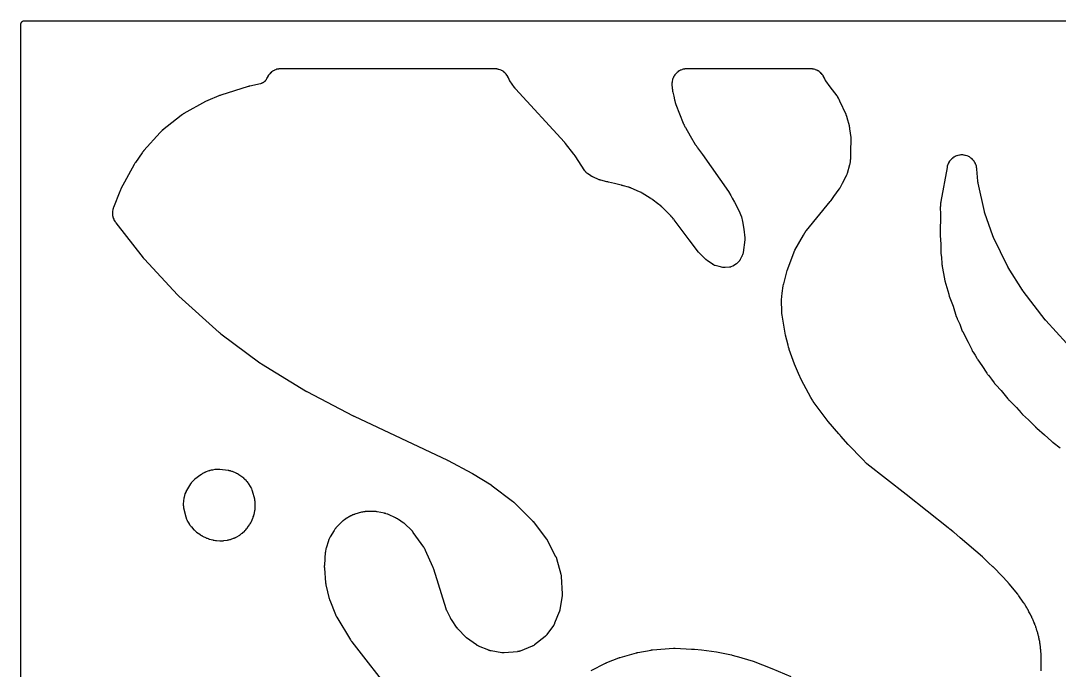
# Model space of a CAD drawing. Header units: millimetres. Extents: x 0 to 300, y 0 to 300.
# Drawn here: x -0.1 to 173.1, y 191.8 to 300.1 of the extents above; entities that cross this region are included whole.
import ezdxf

# ---------------------------------------------------------------- set-up
doc = ezdxf.new("R2010")
doc.units = ezdxf.units.MM
doc.layers.add('CUT', color=7, linetype='CONTINUOUS')

msp = doc.modelspace()

# ---------------------------------------------------------------- linework, layer by layer
at = {"layer": 'CUT'}
for points in [[(-0.0625, 1.4375), (-0.0625, 298.5575), (-0.0625, 299.4428), (-0.0589, 299.5163), (-0.0503, 299.5745), (-0.036, 299.6315), (-0.0162, 299.6869), (0.009, 299.74), (0.0392, 299.7905), (0.0743, 299.8377), (0.1137, 299.8813), (0.1573, 299.9208), (0.2046, 299.9558), (0.255, 299.9861), (0.3082, 300.0112), (0.3635, 300.031), (0.4206, 300.0453), (0.4788, 300.0539), (0.5522, 300.0575), (1.4375, 300.0575), (2.5582, 300.0575), (141.4352, 300.0575), (193.3882, 300.0575)], [(170.0688, 191.7208), (170.085, 191.9007), (170.0868, 191.9284), (170.0892, 191.9826), (170.0896, 191.9965), (170.0915, 192.0868), (170.0916, 192.1007), (170.0857, 194.2598), (170.0855, 194.2752), (170.0826, 194.3754), (170.082, 194.3909), (170.0752, 194.5165), (170.0741, 194.5319), (170.0661, 194.6319), (170.0647, 194.6472), (170.0479, 194.8054), (170.0473, 194.8308), (170.0462, 194.8559), (170.0357, 195.0182), (170.0335, 195.0432), (170.0283, 195.0918), (170.0269, 195.1043), (170.0165, 195.185), (170.0148, 195.1974), (169.9859, 195.3908), (169.9585, 195.6497), (169.9548, 195.7285), (169.9541, 195.741), (169.9508, 195.7899), (169.9486, 195.8148), (169.9484, 195.8166), (169.9475, 195.8263), (169.9324, 195.9618), (169.9308, 195.9768), (169.9307, 195.9778), (169.9297, 195.9862), (169.9265, 196.0107), (169.9192, 196.0585), (169.9172, 196.0708), (169.9087, 196.1196), (169.9053, 196.1512), (169.9032, 196.1688), (169.8877, 196.2825), (169.8851, 196.3), (169.8615, 196.4421), (169.8584, 196.4595), (169.8362, 196.5721), (169.8326, 196.5894), (169.757, 196.9222), (169.7368, 197.0572), (169.7335, 197.0773), (169.7094, 197.2076), (169.7054, 197.2275), (169.6697, 197.3899), (169.665, 197.4097), (169.6322, 197.538), (169.6314, 197.5409), (169.6277, 197.5601), (169.6239, 197.5781), (169.5973, 197.6946), (169.593, 197.7124), (169.5552, 197.8576), (169.5503, 197.8753), (169.5167, 197.99), (169.5113, 198.0076), (169.5111, 198.0082), (169.5087, 198.0155), (169.5064, 198.0254), (169.5021, 198.0433), (169.472, 198.1591), (169.4671, 198.1769), (169.4249, 198.321), (169.4195, 198.3386), (169.3824, 198.4523), (169.3764, 198.4697), (169.2917, 198.7046), (169.2217, 198.9441), (169.2163, 198.9616), (169.1794, 199.0748), (169.1735, 199.0921), (169.1229, 199.2327), (169.1165, 199.2498), (169.0728, 199.3605), (169.0658, 199.3775), (169.0569, 199.3982), (169.0514, 199.414), (169.0064, 199.5376), (168.9991, 199.5565), (168.9374, 199.7095), (168.9295, 199.7282), (168.8922, 199.8126), (168.8774, 199.8535), (168.8703, 199.8721), (168.8225, 199.992), (168.8149, 200.0104), (168.75, 200.1588), (168.7417, 200.1768), (168.6861, 200.2933), (168.6772, 200.3111), (168.5994, 200.4611), (168.4415, 200.828), (168.4346, 200.8436), (168.3879, 200.944), (168.3805, 200.9594), (168.3184, 201.0838), (168.3106, 201.0989), (168.2583, 201.1965), (168.25, 201.2114), (168.0371, 201.5833), (167.9656, 201.731), (167.9566, 201.7488), (167.8963, 201.8635), (167.8868, 201.881), (167.8064, 202.0223), (167.7962, 202.0395), (167.7285, 202.1499), (167.7178, 202.1667), (167.7032, 202.1888), (167.6857, 202.2225), (167.6774, 202.238), (167.6219, 202.3376), (167.6132, 202.3529), (167.5399, 202.4759), (167.5307, 202.4908), (167.4695, 202.5871), (167.4599, 202.6017), (167.4213, 202.6588), (167.408, 202.6819), (167.3979, 202.6989), (167.3304, 202.8082), (167.3198, 202.8248), (167.2307, 202.9591), (167.2195, 202.9754), (167.145, 203.08), (167.1332, 203.0959), (167.06, 203.1919), (166.3788, 204.1971), (166.3714, 204.2078), (166.3226, 204.2765), (166.315, 204.287), (166.2519, 204.372), (166.244, 204.3823), (166.1923, 204.4489), (166.1843, 204.459), (166.1805, 204.4637), (166.1802, 204.4641), (166.171, 204.4756), (164.7705, 206.2002), (164.7635, 206.2086), (164.7144, 206.2669), (164.7067, 206.2758), (164.6441, 206.3471), (164.6365, 206.3557), (164.5859, 206.4112), (164.5775, 206.4202), (162.2967, 208.8218), (162.2873, 208.8314), (162.2256, 208.8935), (162.216, 208.903), (162.2159, 208.9031), (162.2126, 208.9063), (162.1335, 208.9825), (162.1236, 208.9917), (162.0592, 209.051), (162.0492, 209.06), (161.3196, 209.7017), (160.5273, 210.5005), (160.5182, 210.5095), (160.4582, 210.5675), (160.4488, 210.5763), (160.3719, 210.6475), (160.3624, 210.6561), (160.3, 210.7115), (160.2903, 210.7199), (156.5721, 213.8767), (155.5083, 214.8122), (155.5025, 214.8172), (155.4622, 214.8518), (155.456, 214.857), (155.4052, 214.8994), (155.399, 214.9045), (155.3584, 214.9374), (155.3517, 214.9428), (154.8619, 215.3287), (154.6707, 215.491), (154.6666, 215.4945), (154.638, 215.5183), (154.6335, 215.522), (154.5976, 215.5514), (154.5932, 215.5549), (154.5646, 215.5779), (154.5598, 215.5817), (147.5509, 221.0889), (141.0364, 226.2216), (141.0246, 226.231), (140.9972, 226.2533), (140.9892, 226.26), (140.9863, 226.2627), (140.9635, 226.285), (140.9538, 226.2946), (140.33, 226.9209), (137.9108, 229.4208), (136.6916, 230.806), (136.5898, 230.9262), (136.5404, 230.9845), (136.3252, 231.2385), (134.578, 233.3012), (132.0816, 236.6346), (132.0739, 236.6472), (132.0333, 236.7136), (131.9597, 236.8337), (131.6966, 237.2635), (130.1344, 240.1906), (129.6172, 241.3001), (128.9237, 242.8425), (128.0719, 245.2649), (128.0415, 245.3776), (127.9596, 245.6814), (127.876, 245.9918), (127.4229, 247.674), (126.8678, 250.9945), (126.836, 251.2995), (126.8328, 251.3303), (126.8272, 251.3832), (126.8146, 251.5046), (126.8, 253.537), (126.9163, 254.6809), (127.064, 255.86), (127.1271, 256.1288), (127.1385, 256.1773), (127.1532, 256.2401), (127.2584, 256.6884), (127.708, 258.4172), (128.992, 261.8534), (130.435, 264.3103), (130.9168, 265.0852), (130.925, 265.0981), (130.9408, 265.1225), (134.8933, 269.9184), (134.899, 269.9254), (134.9381, 269.9744), (134.9441, 269.982), (134.992, 270.044), (134.9978, 270.0515), (135.0349, 270.1011), (135.0409, 270.1093), (135.5163, 270.7677), (136.3917, 271.9795), (136.4039, 271.997), (136.4811, 272.1124), (136.4927, 272.1304), (136.4944, 272.133), (136.4955, 272.1348), (136.5532, 272.2281), (136.5844, 272.2785), (136.585, 272.2795), (136.5874, 272.2833), (136.5983, 272.3017), (136.6673, 272.4226), (136.6775, 272.4414), (136.9713, 273.0022), (137.5288, 274.0651), (137.5359, 274.079), (137.5804, 274.1695), (137.5871, 274.1835), (137.6124, 274.2385), (137.6246, 274.267), (137.6993, 274.4543), (137.7101, 274.4834), (137.7296, 274.5407), (137.7344, 274.5555), (137.7644, 274.6518), (137.7688, 274.6667), (138.1778, 276.1098), (138.1779, 276.1103), (138.1826, 276.1277), (138.2111, 276.2414), (138.2153, 276.259), (138.2303, 276.3277), (138.237, 276.3631), (138.2616, 276.5192), (138.2653, 276.5372), (138.2716, 276.5733), (138.3056, 276.809), (138.3097, 276.8454), (138.3156, 276.9166), (138.3168, 276.9349), (138.323, 277.0539), (138.3236, 277.0723), (138.3539, 278.5121), (138.4098, 280.0797), (138.4102, 280.0923), (138.4114, 280.1744), (138.4114, 280.187), (138.4111, 280.2364), (138.4104, 280.2617), (138.4024, 280.4256), (138.4007, 280.4508), (138.3962, 280.4999), (138.3949, 280.5125), (138.3858, 280.5941), (138.3842, 280.6066), (138.1879, 282.077), (138.1852, 282.0954), (138.1654, 282.2148), (138.1621, 282.2331), (138.1327, 282.3821), (138.1288, 282.4003), (138.1017, 282.5183), (138.0973, 282.5364), (137.7363, 283.9104), (137.7328, 283.9231), (137.7094, 284.005), (137.7056, 284.0175), (137.6905, 284.0664), (137.6822, 284.0913), (137.6247, 284.2516), (137.6153, 284.276), (137.5959, 284.3234), (137.5909, 284.3355), (137.5569, 284.4136), (137.5516, 284.4256), (136.5251, 286.6542), (136.5227, 286.6594), (136.5162, 286.6735), (136.5133, 286.6798), (136.3882, 286.9512), (136.3813, 286.9657), (136.3351, 287.0594), (136.3278, 287.0738), (136.2985, 287.1292), (136.2827, 287.1573), (136.1756, 287.3365), (136.1584, 287.3636), (136.1233, 287.4157), (136.1142, 287.4289), (136.0536, 287.514), (136.0441, 287.5269), (134.8999, 289.0445), (134.1771, 290.0345), (134.1705, 290.0436), (134.1694, 290.0452), (134.1364, 290.0951), (134.0894, 290.1713), (134.0416, 290.2598), (134.0031, 290.3416), (133.9831, 290.3872), (133.9428, 290.4869), (133.9322, 290.5115), (133.8605, 290.6681), (133.8353, 290.7172), (133.7443, 290.8756), (133.7135, 290.9238), (133.6088, 291.0714), (133.5735, 291.1165), (133.4553, 291.2534), (133.4159, 291.2949), (133.2852, 291.42), (133.242, 291.4575), (133.0999, 291.5696), (133.0534, 291.6028), (132.9013, 291.7008), (132.8517, 291.7295), (132.691, 291.8126), (132.639, 291.8364), (132.4711, 291.9038), (132.417, 291.9225), (132.2435, 291.9736), (132.1879, 291.9871), (132.0102, 292.0214), (131.9536, 292.0296), (131.771, 292.0471), (131.7424, 292.0491), (131.6866, 292.0518), (131.6723, 292.0523), (131.5793, 292.0545), (131.565, 292.0547), (131.5566, 292.0547), (131.5366, 292.0547), (111.1286, 292.0547), (111.1252, 292.0547), (111.0856, 292.0547), (111.075, 292.0547), (111.0606, 292.0545), (110.9666, 292.0522), (110.9522, 292.0517), (110.8958, 292.049), (110.867, 292.0469), (110.6825, 292.0291), (110.6253, 292.0208), (110.4459, 291.9857), (110.3898, 291.9719), (110.2146, 291.9198), (110.1601, 291.9007), (109.9907, 291.832), (109.9382, 291.8077), (109.7763, 291.7229), (109.7264, 291.6937), (109.5734, 291.5938), (109.5265, 291.5599), (109.3838, 291.4457), (109.3405, 291.4075), (109.2094, 291.2801), (109.1699, 291.2379), (109.0517, 291.0985), (109.0165, 291.0526), (108.9122, 290.9025), (108.8816, 290.8535), (108.7923, 290.694), (108.7665, 290.6423), (108.6929, 290.475), (108.6723, 290.421), (108.6152, 290.2474), (108.5998, 290.1916), (108.5596, 290.0133), (108.5497, 289.9564), (108.5269, 289.775), (108.5224, 289.7174), (108.5171, 289.5322), (108.517, 289.5033), (108.5181, 289.4468), (108.5186, 289.4324), (108.5227, 289.3385), (108.5235, 289.3241), (108.5493, 288.9441), (108.551, 288.9236), (108.5647, 288.7902), (108.5672, 288.7697), (108.5901, 288.603), (108.5932, 288.5826), (108.6022, 288.5304), (108.6038, 288.5187), (108.63, 288.3449), (108.6337, 288.3236), (108.6595, 288.1859), (108.6639, 288.1648), (108.8115, 287.5104), (108.9478, 286.856), (108.9504, 286.844), (108.9683, 286.7661), (108.9712, 286.7541), (108.9829, 286.7075), (108.9894, 286.6837), (109.0271, 286.5564), (109.0423, 286.4945), (109.0453, 286.4828), (109.0576, 286.4373), (109.0643, 286.4141), (109.1109, 286.2645), (109.1186, 286.2416), (109.1344, 286.1972), (109.1386, 286.1859), (109.1664, 286.1126), (109.1708, 286.1013), (109.8017, 284.5338), (110.406, 282.9727), (110.4101, 282.9625), (110.4393, 282.891), (110.4438, 282.8804), (110.4638, 282.8339), (110.4739, 282.8117), (110.5398, 282.6745), (110.5503, 282.6536), (110.5694, 282.6176), (110.5746, 282.6079), (110.593, 282.5747), (110.6045, 282.5488), (110.6148, 282.5271), (110.6811, 282.393), (110.6918, 282.3724), (110.7109, 282.3373), (110.7162, 282.3278), (110.7533, 282.2624), (110.7594, 282.2519), (111.5757, 280.8797), (112.4021, 279.4559), (112.4094, 279.4437), (112.4572, 279.3656), (112.4647, 279.3536), (112.5272, 279.2569), (112.5349, 279.2451), (112.5865, 279.1693), (112.5945, 279.1577), (112.6405, 279.0933), (112.6479, 279.0814), (112.6551, 279.0702), (112.7147, 278.9794), (112.7222, 278.9683), (112.7713, 278.8971), (112.7789, 278.8862), (113.6009, 277.748), (117.9658, 271.6336), (118.344, 270.9341), (118.5774, 270.5025), (118.9277, 269.8545), (119.6848, 268.4541), (120.0954, 267.361), (120.305, 266.6325), (120.4979, 265.3308), (120.6834, 263.8704), (120.68, 263.6237), (120.6788, 263.5399), (120.3908, 261.4385), (120.3891, 261.427), (120.3868, 261.4115), (120.3787, 261.3658), (120.3678, 261.3122), (120.3482, 261.2341), (120.3397, 261.2055), (120.2687, 261.0398), (120.1776, 260.8271), (120.1637, 260.7946), (120.1494, 260.7612), (120.1414, 260.7426), (120.1335, 260.7242), (120.1278, 260.7109), (120.0772, 260.6052), (119.8893, 260.2513), (119.8892, 260.2512), (119.8766, 260.2294), (119.875, 260.2266), (119.8662, 260.2115), (119.8272, 260.1441), (119.8253, 260.1411), (119.8251, 260.1406), (119.7988, 260.1045), (119.7667, 260.0638), (119.7392, 260.0307), (119.73, 260.0201), (119.723, 260.0122), (119.4917, 259.7529), (119.3219, 259.5816), (119.3073, 259.5714), (118.8435, 259.2615), (118.807, 259.2383), (118.7391, 259.1975), (118.6629, 259.1566), (118.6265, 259.1393), (118.3163, 259.0341), (118.254, 259.0212), (118.1758, 259.0089), (118.1329, 259.0032), (117.365, 258.9196), (116.9907, 258.9344), (116.3705, 259.0806), (115.7118, 259.2658), (115.6747, 259.2771), (115.6071, 259.2993), (115.5474, 259.3217), (115.5472, 259.3219), (115.4757, 259.3612), (115.4119, 259.4002), (115.3776, 259.4223), (114.4345, 260.0595), (114.1608, 260.2546), (113.2072, 261.2128), (113.2011, 261.2196), (112.95, 261.5082), (111.3832, 263.548), (111.0453, 263.988), (108.9084, 266.8742), (108.8959, 266.8905), (108.8129, 266.9951), (108.7998, 267.0109), (108.6911, 267.1385), (108.6775, 267.1539), (108.5874, 267.2526), (108.5783, 267.2622), (108.5728, 267.2688), (108.4608, 267.3985), (108.4468, 267.4142), (108.3539, 267.5145), (108.3393, 267.5297), (107.0332, 268.844), (107.0203, 268.8566), (106.9354, 268.9371), (106.9221, 268.9493), (106.8125, 269.0471), (106.7989, 269.0589), (106.7092, 269.1341), (106.6953, 269.1455), (106.0834, 269.6287), (105.3743, 270.1892), (105.3641, 270.1971), (105.2972, 270.2476), (105.2868, 270.2553), (105.246, 270.2848), (105.2421, 270.2875), (105.2401, 270.2889), (105.2189, 270.3036), (105.0791, 270.3957), (105.0572, 270.4094), (105.0337, 270.4235), (104.9957, 270.4492), (104.9848, 270.4564), (104.9135, 270.5024), (104.9024, 270.5093), (103.57, 271.3276), (103.5521, 271.3381), (103.4349, 271.4046), (103.4167, 271.4145), (103.2669, 271.4929), (103.2483, 271.5021), (103.1268, 271.5604), (103.1079, 271.569), (101.7397, 272.1677), (101.7358, 272.1694), (101.7246, 272.1742), (101.6517, 272.2043), (101.6404, 272.2089), (101.5962, 272.2261), (101.5735, 272.2345), (101.4244, 272.2858), (101.4012, 272.2932), (101.3558, 272.3068), (101.3441, 272.3102), (101.2681, 272.3313), (101.2564, 272.3344), (100.4516, 272.5405), (100.3781, 272.5651), (100.3658, 272.5691), (100.2856, 272.5941), (100.2733, 272.5978), (100.1719, 272.627), (100.1594, 272.6305), (100.0782, 272.652), (100.0657, 272.6552), (98.92, 272.9326), (97.9509, 273.1807), (97.9368, 273.1841), (97.8449, 273.2053), (97.8307, 273.2084), (97.7752, 273.2198), (97.7467, 273.2249), (97.6522, 273.2396), (96.6683, 273.4778), (96.6589, 273.4801), (96.6443, 273.4838), (96.6204, 273.4902), (96.5884, 273.4993), (96.5601, 273.5078), (96.5375, 273.515), (96.5246, 273.5192), (96.5199, 273.5208), (96.4925, 273.5305), (96.4318, 273.5531), (96.3957, 273.5674), (96.3836, 273.5725), (96.3747, 273.5763), (95.2984, 274.0441), (95.2884, 274.0486), (95.273, 274.0555), (95.2476, 274.0673), (95.2139, 274.0837), (95.1843, 274.0989), (95.161, 274.1113), (95.1477, 274.1185), (95.1428, 274.1212), (95.1145, 274.1376), (95.0523, 274.1752), (95.0155, 274.1987), (95.0033, 274.2069), (94.9943, 274.213), (94.4467, 274.5908), (94.4117, 274.6162), (94.3486, 274.6643), (94.2825, 274.7201), (94.2402, 274.7593), (94.1797, 274.8211), (94.1415, 274.8642), (94.0872, 274.9315), (94.0405, 274.9956), (94.0158, 275.0312), (92.3571, 277.5512), (92.3502, 277.5613), (92.3052, 277.6269), (92.2981, 277.6369), (92.2399, 277.718), (92.2326, 277.7279), (92.1849, 277.7915), (92.1775, 277.8012), (90.7766, 279.5924), (90.7698, 279.601), (90.7219, 279.66), (90.7144, 279.669), (90.6532, 279.7414), (90.6457, 279.7501), (90.5963, 279.8064), (90.5881, 279.8156), (82.4486, 288.7102), (82.4382, 288.7217), (82.4141, 288.7489), (82.404, 288.7606), (82.3917, 288.775), (82.3817, 288.7869), (82.3586, 288.8149), (82.3488, 288.827), (82.3377, 288.841), (82.3281, 288.8532), (82.306, 288.882), (82.2967, 288.8944), (82.2854, 288.9097), (82.2762, 288.9222), (82.2552, 288.9518), (82.2462, 288.9645), (81.4905, 290.0623), (81.4842, 290.0715), (81.4759, 290.084), (81.452, 290.1215), (81.4251, 290.1663), (81.3883, 290.2339), (81.3498, 290.3125), (81.3265, 290.364), (81.3219, 290.3752), (81.3177, 290.3854), (81.317, 290.3872), (81.3113, 290.4009), (81.3076, 290.4096), (81.2992, 290.4298), (81.2827, 290.4711), (81.2768, 290.4851), (81.2534, 290.5395), (81.2407, 290.5671), (81.1548, 290.7417), (81.1253, 290.7948), (81.0236, 290.9576), (80.9888, 291.0074), (80.8712, 291.1591), (80.8316, 291.2051), (80.6993, 291.3441), (80.6552, 291.3859), (80.5095, 291.5108), (80.4615, 291.5479), (80.3039, 291.6575), (80.2523, 291.6896), (80.0845, 291.7827), (80.0299, 291.8094), (79.8535, 291.885), (79.7966, 291.9061), (79.6134, 291.9635), (79.5546, 291.9787), (79.3666, 292.0173), (79.3066, 292.0264), (79.113, 292.0461), (79.0827, 292.0484), (79.0235, 292.0514), (79.0083, 292.052), (78.9097, 292.0545), (78.8945, 292.0547), (43.3567, 292.0547), (43.3417, 292.0545), (43.2445, 292.0521), (43.2296, 292.0515), (43.1712, 292.0486), (43.1414, 292.0464), (42.9506, 292.0273), (42.8914, 292.0183), (42.706, 291.9809), (42.6481, 291.9661), (42.4673, 291.9103), (42.4111, 291.8899), (42.2368, 291.8164), (42.1829, 291.7904), (42.0168, 291.7), (41.9658, 291.6688), (41.8095, 291.5622), (41.7619, 291.5261), (41.617, 291.4045), (41.5731, 291.3638), (41.4411, 291.2283), (41.4015, 291.1835), (41.2836, 291.0356), (41.2487, 290.987), (41.1461, 290.8281), (41.1162, 290.7763), (41.0288, 290.6056), (41.0158, 290.5787), (40.9918, 290.5254), (40.9858, 290.5117), (40.9682, 290.4697), (40.9507, 290.4309), (40.917, 290.3604), (40.8767, 290.2854), (40.8474, 290.2367), (40.8002, 290.1658), (40.7665, 290.1202), (40.7127, 290.0541), (40.6749, 290.0118), (40.6151, 289.9511), (40.5734, 289.9126), (40.5081, 289.8578), (40.463, 289.8234), (40.3929, 289.775), (40.3447, 289.7451), (40.2703, 289.7035), (40.2195, 289.6783), (40.1415, 289.644), (40.0885, 289.6236), (40.0076, 289.5969), (39.9324, 289.5759), (39.8911, 289.5654), (38.1294, 289.1626), (38.1187, 289.16), (38.0439, 289.1415), (38.0324, 289.1385), (37.9397, 289.1135), (37.9285, 289.1104), (37.8556, 289.0892), (37.8437, 289.0856), (33.3054, 287.6659), (33.292, 287.6616), (33.2054, 287.6322), (33.1921, 287.6276), (33.0843, 287.5882), (33.0711, 287.5832), (32.986, 287.5498), (32.973, 287.5446), (31.1175, 286.7666), (31.1024, 286.7601), (31.0053, 286.7162), (30.9905, 286.7092), (30.8701, 286.6508), (30.8554, 286.6435), (30.7609, 286.5944), (30.7464, 286.5866), (27.1253, 284.5785), (27.1147, 284.5724), (27.0457, 284.5323), (27.0352, 284.5261), (26.9943, 284.5011), (26.9736, 284.4879), (26.841, 284.3995), (26.8209, 284.3855), (26.7821, 284.3573), (26.7723, 284.35), (26.7088, 284.3018), (26.6991, 284.2943), (23.5573, 281.8058), (23.5473, 281.7977), (23.4834, 281.7448), (23.4737, 281.7366), (23.4359, 281.704), (23.4169, 281.6869), (23.2961, 281.5732), (23.2779, 281.5553), (23.2431, 281.5196), (23.2342, 281.5104), (23.1776, 281.4498), (23.1689, 281.4403), (20.4618, 278.4195), (20.4498, 278.4056), (20.3729, 278.3144), (20.3613, 278.3002), (20.2684, 278.1828), (20.2573, 278.1683), (20.1861, 278.0725), (20.1754, 278.0576), (19.0497, 276.4411), (19.0403, 276.4272), (18.9805, 276.3361), (18.9715, 276.3219), (18.8997, 276.2054), (18.8911, 276.191), (18.8365, 276.0966), (18.8283, 276.082), (16.6312, 272.0263), (16.6224, 272.0095), (16.5672, 271.8994), (16.559, 271.8823), (16.4941, 271.7421), (16.4864, 271.7248), (16.4383, 271.6115), (16.4312, 271.5939), (15.4039, 268.9466), (15.399, 268.9334), (15.3678, 268.8472), (15.3632, 268.8339), (15.3457, 268.7817), (15.3374, 268.7547), (15.2881, 268.5808), (15.2753, 268.5259), (15.243, 268.3506), (15.2354, 268.2947), (15.2197, 268.1171), (15.2174, 268.0608), (15.2185, 267.8825), (15.2215, 267.8262), (15.2392, 267.6488), (15.2475, 267.593), (15.2819, 267.418), (15.2953, 267.3633), (15.346, 267.1923), (15.3645, 267.1391), (15.4309, 266.9736), (15.4544, 266.9224), (15.5361, 266.7639), (15.5643, 266.715), (15.6618, 266.5629), (15.6776, 266.5395), (15.7094, 266.4946), (15.7177, 266.4832), (15.7725, 266.4097), (15.781, 266.3985), (20.3581, 260.5494), (20.3661, 260.5394), (20.4189, 260.4749), (20.4271, 260.4651), (20.495, 260.3856), (20.5034, 260.3759), (20.5588, 260.3138), (20.5674, 260.3043), (26.0526, 254.4096), (26.0619, 254.3999), (26.1226, 254.3375), (26.132, 254.328), (26.2099, 254.2514), (26.2196, 254.2421), (26.283, 254.1825), (26.2929, 254.1735), (33.0402, 248.1097), (33.0507, 248.1004), (33.1199, 248.0411), (33.1306, 248.0321), (33.2192, 247.9597), (33.2301, 247.951), (33.302, 247.895), (33.3131, 247.8865), (39.7968, 243.0728), (39.8076, 243.065), (39.8785, 243.0148), (39.8894, 243.0072), (39.9797, 242.9462), (39.9909, 242.9389), (40.0638, 242.8919), (40.0751, 242.8848), (47.4043, 238.395), (47.4128, 238.3899), (47.472, 238.3549), (47.4812, 238.3496), (47.5557, 238.3074), (47.5648, 238.3023), (47.6243, 238.27), (47.6342, 238.2647), (55.3824, 234.2346), (55.3872, 234.2321), (55.4214, 234.2147), (55.4266, 234.2121), (55.4694, 234.1909), (55.4746, 234.1883), (55.5085, 234.1719), (55.5141, 234.1692), (71.0821, 226.8278), (71.0862, 226.8258), (71.0958, 226.8213), (71.0999, 226.8193), (71.1097, 226.8145), (71.1148, 226.8121), (71.1265, 226.8063), (71.1315, 226.8038), (71.1373, 226.8009), (71.1423, 226.7984), (71.154, 226.7925), (71.1584, 226.7903), (71.1678, 226.7854), (71.1812, 226.7784), (71.187, 226.7753), (75.1243, 224.6729), (75.1291, 224.6703), (75.1404, 224.6642), (75.1453, 224.6615), (75.1568, 224.6552), (75.1627, 224.6519), (75.1764, 224.6442), (75.1823, 224.6409), (75.189, 224.6371), (75.1949, 224.6337), (75.2086, 224.6258), (75.2137, 224.6228), (75.2247, 224.6163), (75.2403, 224.6069), (75.2471, 224.6027), (78.3471, 222.7), (78.3566, 222.6941), (78.3786, 222.6802), (78.388, 222.6742), (78.3993, 222.6668), (78.4085, 222.6607), (78.4301, 222.6464), (78.4393, 222.6402), (78.4498, 222.633), (78.459, 222.6266), (78.4802, 222.6117), (78.4893, 222.6053), (78.5003, 222.5974), (78.5092, 222.5908), (78.5301, 222.5754), (78.539, 222.5687), (81.909, 220.0104), (81.9205, 220.0015), (81.9472, 219.9806), (81.9585, 219.9715), (81.9723, 219.9603), (81.9835, 219.9511), (82.0094, 219.9293), (82.0205, 219.9199), (82.0331, 219.909), (82.044, 219.8994), (82.0692, 219.8768), (82.08, 219.867), (82.093, 219.855), (82.1036, 219.845), (82.1281, 219.8216), (82.1385, 219.8115), (85.1626, 216.8293), (85.1735, 216.8183), (85.1988, 216.7925), (85.2096, 216.7813), (85.2226, 216.7676), (85.2331, 216.7563), (85.2575, 216.7296), (85.2679, 216.7181), (85.2796, 216.7047), (85.2898, 216.6931), (85.3132, 216.6656), (85.3232, 216.6537), (85.3352, 216.6391), (85.3449, 216.6271), (85.3674, 216.5988), (85.377, 216.5866), (87.6167, 213.6686), (87.6228, 213.6605), (87.6322, 213.6481), (87.6473, 213.6272), (87.6673, 213.599), (87.6846, 213.5736), (87.6979, 213.5532), (87.7055, 213.5415), (87.7082, 213.5371), (87.724, 213.5114), (87.758, 213.4536), (87.7776, 213.4184), (87.784, 213.4064), (87.7886, 213.3975), (89.1259, 210.8024), (89.1311, 210.7921), (89.1381, 210.7781), (89.1577, 210.7361), (89.1886, 210.6653), (89.2017, 210.6338), (89.2135, 210.6017), (89.2389, 210.5287), (89.2529, 210.4846), (89.2573, 210.4695), (89.2605, 210.4584), (89.9859, 207.8359), (89.989, 207.8242), (89.9931, 207.8085), (90.0041, 207.7616), (90.0203, 207.6829), (90.0267, 207.6479), (90.0318, 207.6128), (90.0416, 207.533), (90.0462, 207.485), (90.0473, 207.4688), (90.0481, 207.4568), (90.2083, 204.5804), (90.2089, 204.5685), (90.2096, 204.5524), (90.2103, 204.5048), (90.2095, 204.4253), (90.2084, 204.3902), (90.206, 204.3552), (90.1988, 204.2761), (90.1933, 204.2288), (90.191, 204.2128), (90.1892, 204.2011), (89.8318, 201.9305), (89.8298, 201.9179), (89.8268, 201.9009), (89.8167, 201.8508), (89.7975, 201.7677), (89.7883, 201.7312), (89.7775, 201.6951), (89.7513, 201.6139), (89.7342, 201.5658), (89.7279, 201.5497), (89.7232, 201.5378), (88.9594, 199.6443), (88.9542, 199.6317), (88.9472, 199.6149), (88.9247, 199.5657), (88.8848, 199.4849), (88.8663, 199.4496), (88.8463, 199.4151), (88.7993, 199.3382), (88.7697, 199.2929), (88.7593, 199.278), (88.7515, 199.2669), (87.6787, 197.7765), (87.6727, 197.7683), (87.6633, 197.7555), (87.6474, 197.7346), (87.6258, 197.707), (87.6061, 197.6827), (87.6033, 197.6794), (87.5667, 197.6385), (87.5152, 197.5843), (87.4643, 197.5348), (87.427, 197.5013), (87.3954, 197.4742), (87.3849, 197.4656), (87.377, 197.4592), (85.6247, 196.0588), (85.616, 196.0519), (85.6041, 196.0426), (85.5684, 196.0162), (85.5255, 195.9861), (85.4607, 195.9445), (85.3962, 195.9071), (85.3273, 195.8708), (85.2783, 195.8478), (85.2369, 195.8296), (85.2233, 195.824), (85.213, 195.8198), (83.2099, 195.0252), (83.1999, 195.0213), (83.1842, 195.0153), (83.1582, 195.0058), (83.1231, 194.9936), (83.0918, 194.9834), (83.0873, 194.982), (83.0314, 194.9668), (82.9545, 194.9484), (82.8808, 194.9341), (82.8285, 194.9262), (82.7849, 194.9207), (82.7707, 194.9192), (82.76, 194.9182), (80.5451, 194.7194), (80.5355, 194.7186), (80.5206, 194.7174), (80.496, 194.7158), (80.4629, 194.7141), (80.4335, 194.7131), (80.4293, 194.713), (80.3776, 194.7135), (80.3071, 194.7163), (80.2404, 194.7214), (80.1934, 194.7267), (80.1545, 194.732), (80.1419, 194.734), (80.1324, 194.7355), (78.3624, 195.0349), (78.3499, 195.0371), (78.333, 195.0402), (78.2831, 195.0508), (78.2005, 195.0709), (78.1642, 195.0805), (78.1284, 195.0917), (78.0478, 195.1187), (77.9999, 195.1363), (77.984, 195.1426), (77.9722, 195.1475), (76.2752, 195.8532), (76.2636, 195.8581), (76.248, 195.8649), (76.2023, 195.8862), (76.1271, 195.9238), (76.0942, 195.9412), (76.0621, 195.9599), (75.9903, 196.0037), (75.948, 196.0312), (75.934, 196.0408), (75.9237, 196.0481), (74.2826, 197.2156), (74.2738, 197.2219), (74.2601, 197.2319), (74.2378, 197.2487), (74.2083, 197.2717), (74.1824, 197.2926), (74.1622, 197.3096), (74.1507, 197.3194), (74.1465, 197.323), (74.1222, 197.3449), (74.0691, 197.3945), (74.038, 197.425), (74.0278, 197.4356), (74.0202, 197.4434), (72.9147, 198.6095), (72.9097, 198.6148), (72.898, 198.6273), (72.8959, 198.6296), (72.8739, 198.6542), (72.8307, 198.7044), (72.8162, 198.7219), (72.7968, 198.7468), (72.747, 198.8139), (72.7262, 198.8431), (71.7584, 200.2602), (71.7498, 200.273), (71.73, 200.3032), (71.7216, 200.3162), (71.7117, 200.3318), (71.7036, 200.3447), (71.685, 200.3752), (71.6772, 200.3883), (71.6683, 200.4035), (71.6606, 200.4168), (71.643, 200.448), (71.6356, 200.4614), (71.6267, 200.4779), (71.6195, 200.4914), (71.603, 200.5232), (71.596, 200.5369), (70.9635, 201.8053), (70.9595, 201.8134), (70.9533, 201.826), (70.9435, 201.847), (70.9306, 201.8753), (70.9195, 201.9006), (70.9111, 201.9208), (70.9063, 201.9324), (70.9046, 201.9368), (70.8948, 201.9621), (70.874, 202.0188), (70.8622, 202.053), (70.8585, 202.0646), (70.8558, 202.0732), (68.8054, 208.6602), (68.8, 208.677), (68.7628, 208.7851), (68.7568, 208.8016), (68.7063, 208.9359), (68.6998, 208.9522), (68.6564, 209.058), (68.6495, 209.0741), (67.4329, 211.8054), (67.4267, 211.8188), (67.3856, 211.9055), (67.3791, 211.9187), (67.3531, 211.9701), (67.3391, 211.9962), (67.2443, 212.1628), (67.229, 212.1881), (67.1981, 212.2367), (67.19, 212.249), (67.1366, 212.3287), (67.1282, 212.3408), (65.389, 214.7987), (65.38, 214.811), (65.3207, 214.8904), (65.3114, 214.9025), (65.2746, 214.9494), (65.2551, 214.9728), (65.1248, 215.1221), (65.1042, 215.1446), (65.0628, 215.1874), (65.052, 215.1983), (64.9813, 215.2678), (64.9703, 215.2783), (64.0852, 216.1055), (64.0774, 216.1127), (64.0223, 216.1624), (64.014, 216.1697), (63.9772, 216.2017), (63.9592, 216.2167), (63.8452, 216.3082), (63.8273, 216.322), (63.7959, 216.3454), (63.7873, 216.3516), (63.7276, 216.3944), (63.7178, 216.4012), (62.9195, 216.9487), (62.9085, 216.956), (62.8372, 217.0027), (62.8261, 217.0097), (62.7826, 217.0369), (62.7601, 217.0503), (62.6116, 217.134), (62.5884, 217.1464), (62.5427, 217.1696), (62.5309, 217.1754), (62.4541, 217.2124), (62.4422, 217.2179), (61.2467, 217.7605), (61.2316, 217.7671), (61.1326, 217.8088), (61.1173, 217.815), (61.0572, 217.8384), (61.0261, 217.8495), (60.822, 217.9162), (60.7904, 217.9256), (60.7281, 217.9422), (60.712, 217.9463), (60.6076, 217.9711), (60.5914, 217.9747), (59.3461, 218.2346), (59.3284, 218.238), (59.2129, 218.2585), (59.1951, 218.2614), (59.1255, 218.2716), (59.0897, 218.2757), (58.8563, 218.2957), (58.8203, 218.2977), (58.7499, 218.2995), (58.7319, 218.2997), (58.6147, 218.2991), (58.5966, 218.2988), (57.4587, 218.2591), (57.4463, 218.2586), (57.3661, 218.2541), (57.3537, 218.2533), (57.3055, 218.2496), (57.2809, 218.2472), (57.1234, 218.2287), (57.0746, 218.2209), (56.9192, 218.1894), (56.895, 218.184), (56.8481, 218.1725), (56.8361, 218.1694), (56.7585, 218.1486), (56.7466, 218.1453), (55.6646, 217.8316), (55.6525, 217.828), (55.5746, 217.8036), (55.5626, 217.7998), (55.5161, 217.7841), (55.4924, 217.7756), (55.342, 217.718), (55.2959, 217.698), (55.1508, 217.628), (55.1284, 217.6166), (55.0851, 217.5934), (55.0741, 217.5874), (55.0029, 217.5473), (54.992, 217.541), (54.0356, 216.9761), (54.0249, 216.9697), (53.9559, 216.927), (53.9454, 216.9203), (53.9045, 216.8938), (53.8838, 216.8798), (53.7533, 216.7872), (53.7138, 216.7567), (53.5914, 216.6536), (53.5726, 216.6371), (53.5366, 216.6042), (53.5275, 216.5956), (53.4689, 216.5396), (53.4599, 216.5309), (52.6456, 215.7203), (52.6328, 215.7072), (52.551, 215.6206), (52.5386, 215.607), (52.4911, 215.5536), (52.4676, 215.5255), (52.3206, 215.3382), (52.2989, 215.3087), (52.2583, 215.2499), (52.2481, 215.2346), (52.1834, 215.1345), (52.1737, 215.119), (51.5332, 214.0582), (51.524, 214.0424), (51.4659, 213.9391), (51.4572, 213.9231), (51.4242, 213.86), (51.4082, 213.8272), (51.3113, 213.611), (51.2974, 213.5773), (51.2723, 213.5107), (51.2661, 213.4935), (51.2276, 213.3814), (51.222, 213.364), (50.852, 212.1677), (50.8473, 212.1515), (50.818, 212.0463), (50.8137, 212.03), (50.7978, 211.9664), (50.7906, 211.9336), (50.7499, 211.7191), (50.7445, 211.6859), (50.7359, 211.6209), (50.7339, 211.6042), (50.7226, 211.4955), (50.7211, 211.4788), (50.56, 209.3554), (50.5592, 209.3434), (50.5549, 209.2652), (50.5543, 209.2532), (50.5526, 209.2061), (50.5523, 209.182), (50.553, 209.0255), (50.5536, 209.0014), (50.5557, 208.9543), (50.5563, 208.9423), (50.5614, 208.8642), (50.5623, 208.8521), (50.7723, 206.3854), (50.7745, 206.3638), (50.7916, 206.2232), (50.7947, 206.2017), (50.8225, 206.0263), (50.8263, 206.0049), (50.8536, 205.866), (50.8582, 205.8447), (51.3016, 203.9521), (51.3042, 203.9415), (51.3228, 203.8682), (51.3257, 203.8573), (51.3388, 203.8094), (51.3455, 203.7865), (51.3905, 203.6444), (51.3979, 203.6226), (51.4114, 203.5851), (51.4152, 203.5749), (51.4417, 203.505), (51.4462, 203.4937), (52.4031, 201.1221), (52.4077, 201.1109), (52.4384, 201.039), (52.4433, 201.028), (52.4626, 200.9851), (52.4729, 200.9634), (52.5429, 200.8235), (52.5541, 200.8022), (52.5768, 200.761), (52.5827, 200.7505), (52.6219, 200.6828), (52.628, 200.6725), (54.9101, 196.8998), (54.9196, 196.8847), (54.9824, 196.7874), (54.9923, 196.7726), (55.0748, 196.6529), (55.0851, 196.6384), (55.1536, 196.5451), (55.1644, 196.5309), (61.9953, 187.7805)], [(174.2973, 246.3217), (170.8706, 250.0893), (170.8643, 250.0964), (170.8496, 250.1129), (170.8433, 250.12), (170.8358, 250.1287), (170.8296, 250.1358), (170.8153, 250.1526), (170.8092, 250.1598), (170.8022, 250.1681), (170.7962, 250.1754), (170.7823, 250.1925), (170.7763, 250.1998), (170.7691, 250.2088), (170.7632, 250.2163), (170.7496, 250.2336), (170.7439, 250.2411), (167.1015, 254.9928), (167.0951, 255.0013), (167.0803, 255.021), (167.0741, 255.0295), (167.0664, 255.04), (167.0603, 255.0485), (167.0459, 255.0686), (167.0399, 255.0773), (167.0329, 255.0873), (167.0269, 255.096), (167.0131, 255.1164), (167.0072, 255.1252), (167.0001, 255.136), (166.9943, 255.1449), (166.981, 255.1656), (166.9753, 255.1746), (164.6007, 258.9623), (164.5945, 258.9723), (164.5803, 258.9957), (164.5742, 259.0058), (164.5669, 259.0181), (164.561, 259.0282), (164.5474, 259.052), (164.5416, 259.0623), (164.535, 259.0741), (164.5294, 259.0844), (164.5164, 259.1085), (164.5109, 259.1189), (164.5042, 259.1316), (164.4988, 259.142), (164.4865, 259.1665), (164.4812, 259.177), (162.1438, 263.9482), (162.1382, 263.9598), (162.1254, 263.9871), (162.1199, 263.9988), (162.1134, 264.0131), (162.1082, 264.0249), (162.0961, 264.0525), (162.091, 264.0644), (162.0852, 264.078), (162.0803, 264.09), (162.069, 264.1179), (162.0643, 264.1299), (162.0586, 264.1446), (162.054, 264.1567), (162.0435, 264.1849), (162.0391, 264.1971), (160.6993, 267.9755), (160.6948, 267.9887), (160.6844, 268.0195), (160.68, 268.0328), (160.6749, 268.0489), (160.6707, 268.0623), (160.6613, 268.0934), (160.6573, 268.1068), (160.6529, 268.1222), (160.6492, 268.1356), (160.6407, 268.167), (160.6372, 268.1805), (160.633, 268.197), (160.6297, 268.2105), (160.6222, 268.2422), (160.6191, 268.2558), (159.5708, 273.0146), (159.5678, 273.029), (159.5609, 273.0627), (159.5581, 273.0771), (159.5548, 273.0947), (159.5523, 273.1092), (159.5465, 273.1431), (159.5442, 273.1576), (159.5416, 273.1743), (159.5395, 273.1889), (159.5349, 273.2229), (159.5331, 273.2375), (159.5309, 273.2553), (159.5293, 273.2699), (159.5258, 273.3041), (159.5244, 273.3187), (159.3496, 275.3466), (159.3487, 275.3569), (159.3472, 275.3717), (159.3365, 275.4677), (159.3347, 275.4825), (159.3269, 275.54), (159.3221, 275.5694), (159.287, 275.7567), (159.2732, 275.8145), (159.2205, 275.9949), (159.201, 276.051), (159.1307, 276.2253), (159.1058, 276.2793), (159.0186, 276.4458), (158.9884, 276.497), (158.8851, 276.6541), (158.8501, 276.7021), (158.7318, 276.8481), (158.6921, 276.8924), (158.56, 277.026), (158.5161, 277.0662), (158.3714, 277.1861), (158.3238, 277.2217), (158.1679, 277.3267), (158.117, 277.3574), (157.9515, 277.4464), (157.8978, 277.4719), (157.7243, 277.5442), (157.6683, 277.5643), (157.4885, 277.619), (157.4308, 277.6334), (157.2465, 277.6701), (157.1877, 277.6787), (157.0006, 277.6969), (156.9412, 277.6998), (156.7533, 277.6994), (156.6939, 277.6963), (156.507, 277.6773), (156.4482, 277.6684), (156.264, 277.631), (156.2064, 277.6163), (156.0268, 277.5608), (155.9709, 277.5405), (155.7977, 277.4676), (155.7442, 277.4418), (155.579, 277.3521), (155.5282, 277.3211), (155.3728, 277.2155), (155.3253, 277.1797), (155.1811, 277.0592), (155.1374, 277.0189), (155.0058, 276.8847), (154.9663, 276.8402), (154.8487, 276.6937), (154.8138, 276.6456), (154.7112, 276.4881), (154.6812, 276.4367), (154.5947, 276.2699), (154.57, 276.2158), (154.5004, 276.0412), (154.4812, 275.985), (154.4285, 275.8019), (154.421, 275.7731), (154.4077, 275.7166), (154.4045, 275.7021), (154.3848, 275.6075), (154.3819, 275.5929), (153.3495, 269.9501), (153.3474, 269.9378), (153.3344, 269.8574), (153.3326, 269.845), (153.3258, 269.7966), (153.3228, 269.7717), (153.307, 269.6098), (153.3051, 269.5848), (153.3023, 269.536), (153.3018, 269.5235), (153.2989, 269.4421), (153.2986, 269.4296), (153.2983, 269.4074), (153.297, 269.3991), (153.2951, 269.3854), (153.2882, 269.332), (153.2853, 269.3045), (153.2706, 269.1258), (153.269, 269.0983), (153.267, 269.0444), (153.2667, 269.0306), (153.2655, 268.9409), (153.2655, 268.9271), (153.2762, 267.8306), (153.2306, 264.5744), (153.2306, 264.564), (153.2308, 264.4912), (153.231, 264.48), (153.233, 264.3893), (153.2333, 264.3783), (153.2362, 264.3067), (153.2368, 264.2949), (153.3254, 262.822), (153.3358, 261.7587), (153.3363, 261.7396), (153.3414, 261.6157), (153.3425, 261.5966), (153.3539, 261.4414), (153.3556, 261.4224), (153.3687, 261.299), (153.371, 261.2801), (153.4544, 260.6752), (153.5203, 259.5794), (153.5217, 259.5606), (153.5329, 259.4391), (153.5349, 259.4204), (153.5536, 259.2684), (153.5562, 259.2498), (153.5749, 259.1292), (153.5781, 259.1106), (153.9663, 257.0395), (153.9689, 257.0264), (153.9868, 256.9418), (153.9896, 256.9288), (154.0144, 256.8231), (154.0175, 256.8102), (154.0391, 256.7264), (154.0425, 256.7136), (154.6728, 254.4712), (154.6759, 254.4605), (154.6982, 254.3865), (154.7018, 254.3751), (154.7314, 254.2834), (154.7351, 254.2723), (154.7599, 254.2002), (154.7641, 254.1885), (155.3963, 252.4711), (155.9339, 250.756), (155.9405, 250.7362), (155.9856, 250.6081), (155.9929, 250.5885), (156.055, 250.43), (156.063, 250.4107), (156.1169, 250.2861), (156.1255, 250.267), (156.492, 249.4947), (156.7971, 248.666), (156.8045, 248.6469), (156.8548, 248.5233), (156.8629, 248.5044), (156.9313, 248.3517), (156.9401, 248.3331), (156.9987, 248.2133), (157.0081, 248.195), (157.9267, 246.4713), (158.4996, 245.264), (158.5085, 245.2459), (158.5687, 245.1294), (158.5783, 245.1116), (158.6587, 244.968), (158.6688, 244.9505), (158.7367, 244.8383), (158.7475, 244.8212), (159.0687, 244.3283), (159.272, 243.947), (159.2815, 243.9298), (159.345, 243.8194), (159.3551, 243.8026), (159.4393, 243.6667), (159.4499, 243.6502), (159.5205, 243.5442), (159.5317, 243.528), (160.2008, 242.5914), (161.0211, 241.333), (161.0305, 241.319), (161.0929, 241.2289), (161.1027, 241.2152), (161.1841, 241.1045), (161.1942, 241.091), (161.2616, 241.0046), (161.2721, 240.9915), (161.8064, 240.3441), (162.2468, 239.7276), (162.257, 239.7138), (162.3245, 239.6249), (162.3351, 239.6113), (162.4229, 239.5021), (162.4339, 239.4889), (162.5064, 239.404), (162.5177, 239.3911), (163.3854, 238.4309), (164.5037, 237.076), (164.5125, 237.0656), (164.5702, 236.9988), (164.5792, 236.9886), (164.6535, 236.9064), (164.6628, 236.8965), (164.7234, 236.8323), (164.7329, 236.8226), (165.9464, 235.5973), (166.7531, 234.7047), (166.762, 234.695), (166.8205, 234.6331), (166.8296, 234.6236), (166.9048, 234.5475), (166.9141, 234.5382), (166.9752, 234.4789), (166.9848, 234.4699), (167.9599, 233.5642), (169.1448, 232.3677), (169.1537, 232.3589), (169.2122, 232.3022), (169.2213, 232.2936), (169.2963, 232.224), (169.3056, 232.2156), (169.3664, 232.1614), (169.3758, 232.1531), (170.6551, 231.0609), (171.8275, 229.972), (171.8372, 229.9632), (171.9008, 229.9067), (171.9106, 229.8981), (171.992, 229.8289), (172.0021, 229.8205), (172.068, 229.7669), (172.0783, 229.7587), (173.2289, 228.8634)], [(95.0726, 191.7807), (97.4242, 192.9982), (97.4344, 193.0034), (97.4584, 193.0154), (97.4687, 193.0205), (97.4813, 193.0267), (97.4917, 193.0316), (97.516, 193.043), (97.5264, 193.0478), (97.5384, 193.0533), (97.5489, 193.058), (97.5735, 193.0688), (97.584, 193.0733), (97.5969, 193.0788), (97.6075, 193.0832), (97.6323, 193.0934), (97.643, 193.0977), (99.6562, 193.8915), (99.6665, 193.8955), (99.6907, 193.9047), (99.7011, 193.9086), (99.7138, 193.9132), (99.7242, 193.917), (99.7485, 193.9256), (99.759, 193.9292), (99.7711, 193.9333), (99.7816, 193.9367), (99.8061, 193.9447), (99.8167, 193.9481), (99.8296, 193.9521), (99.8402, 193.9553), (99.865, 193.9627), (99.8756, 193.9658), (102.582, 194.7358), (102.5924, 194.7387), (102.6168, 194.7453), (102.6273, 194.7481), (102.6401, 194.7514), (102.6506, 194.7541), (102.6752, 194.7601), (102.6857, 194.7626), (102.6979, 194.7655), (102.7084, 194.7679), (102.7331, 194.7733), (102.7437, 194.7756), (102.7567, 194.7783), (102.7673, 194.7804), (102.7921, 194.7853), (102.8028, 194.7873), (105.0242, 195.1935), (105.0361, 195.1956), (105.0637, 195.2003), (105.0756, 195.2022), (105.09, 195.2044), (105.1019, 195.2062), (105.1297, 195.2101), (105.1416, 195.2117), (105.1553, 195.2135), (105.1672, 195.2149), (105.1951, 195.2181), (105.207, 195.2194), (105.2216, 195.2209), (105.2336, 195.222), (105.2615, 195.2245), (105.2734, 195.2254), (108.7865, 195.4862), (108.8001, 195.4871), (108.8319, 195.4889), (108.8455, 195.4896), (108.8621, 195.4904), (108.8757, 195.4909), (108.9075, 195.4918), (108.9211, 195.4921), (108.9368, 195.4923), (108.9504, 195.4924), (108.9822, 195.4923), (108.9958, 195.4922), (109.0125, 195.4919), (109.0261, 195.4916), (109.0579, 195.4906), (109.0715, 195.49), (111.7922, 195.3619), (111.919, 195.3496), (112.2522, 195.3175), (112.2982, 195.313), (113.425, 195.2042), (115.9539, 194.8729), (118.4496, 194.3648), (118.5659, 194.3365), (120.0023, 193.9247), (120.1617, 193.879), (121.1041, 193.6089), (122.0357, 193.3418), (125.1909, 192.128), (128.3622, 190.7965)]]:
    msp.add_lwpolyline(points, dxfattribs=at)
msp.add_lwpolyline([(27.1218, 218.6944), (27.1253, 218.6798), (27.4544, 217.3836), (27.4583, 217.3691), (27.4845, 217.2756), (27.4887, 217.2612), (27.5059, 217.2054), (27.5154, 217.1771), (27.5808, 216.997), (27.604, 216.9419), (27.687, 216.7692), (27.7006, 216.7425), (27.7285, 216.6912), (27.7358, 216.6782), (27.7843, 216.594), (27.7919, 216.5811), (28.0252, 216.1987), (28.033, 216.1862), (28.0849, 216.1056), (28.0931, 216.0933), (28.1255, 216.0456), (28.1427, 216.0216), (28.2581, 215.8685), (28.2764, 215.8454), (28.3133, 215.8012), (28.3229, 215.79), (28.3862, 215.7178), (28.396, 215.7069), (28.8196, 215.2471), (28.8293, 215.2368), (28.8933, 215.1706), (28.9032, 215.1605), (28.9426, 215.1216), (28.9632, 215.1022), (29.1001, 214.9792), (29.1216, 214.9608), (29.1645, 214.9258), (29.1756, 214.917), (29.2483, 214.8604), (29.2595, 214.8519), (29.7682, 214.4752), (29.7794, 214.4671), (29.8532, 214.415), (29.8647, 214.4071), (29.9098, 214.3769), (29.9332, 214.3619), (30.0876, 214.2684), (30.1117, 214.2545), (30.1594, 214.2286), (30.1716, 214.2221), (30.2519, 214.1807), (30.2644, 214.1745), (30.8336, 213.898), (30.8465, 213.8919), (30.9306, 213.8535), (30.9436, 213.8478), (30.9947, 213.8259), (31.0211, 213.8153), (31.1943, 213.7506), (31.2212, 213.7413), (31.2741, 213.7244), (31.2877, 213.7202), (31.3765, 213.6941), (31.3902, 213.6902), (31.9801, 213.5318), (31.9945, 213.5281), (32.0887, 213.5053), (32.1032, 213.502), (32.1601, 213.4897), (32.1894, 213.4841), (32.3804, 213.4527), (32.4099, 213.4486), (32.4678, 213.442), (32.4826, 213.4405), (32.5791, 213.4319), (32.5939, 213.4308), (33.1562, 213.3949), (33.172, 213.3941), (33.2752, 213.3903), (33.2911, 213.3899), (33.3531, 213.3892), (33.3849, 213.3897), (33.5911, 213.3985), (33.6228, 213.4006), (33.6846, 213.4065), (33.7004, 213.4083), (33.8029, 213.4208), (33.8186, 213.4229), (34.4018, 213.51), (34.4169, 213.5124), (34.5145, 213.5296), (34.5295, 213.5324), (34.5879, 213.5442), (34.6176, 213.5509), (34.8096, 213.5999), (34.839, 213.6082), (34.8959, 213.6259), (34.9104, 213.6306), (35.0043, 213.6623), (35.0187, 213.6674), (35.4357, 213.8204), (35.4486, 213.8253), (35.5319, 213.858), (35.5446, 213.8632), (35.5942, 213.884), (35.6194, 213.8953), (35.781, 213.972), (35.8056, 213.9844), (35.8531, 214.0097), (35.8652, 214.0163), (35.9432, 214.0602), (35.9551, 214.0671), (36.3331, 214.2912), (36.3461, 214.2991), (36.4303, 214.352), (36.4431, 214.3603), (36.4929, 214.3933), (36.5179, 214.4108), (36.6776, 214.529), (36.7017, 214.5478), (36.7478, 214.5857), (36.7595, 214.5956), (36.8346, 214.6606), (36.846, 214.6708), (37.2973, 215.0821), (37.3091, 215.0931), (37.3847, 215.1658), (37.3962, 215.1772), (37.4404, 215.222), (37.4624, 215.2456), (37.6013, 215.4027), (37.622, 215.4274), (37.6611, 215.4767), (37.671, 215.4895), (37.7339, 215.5734), (37.7434, 215.5865), (38.0765, 216.0565), (38.0852, 216.0691), (38.1405, 216.1514), (38.1488, 216.1642), (38.1807, 216.2145), (38.1964, 216.2407), (38.294, 216.4132), (38.3084, 216.4402), (38.335, 216.4934), (38.3417, 216.5072), (38.3838, 216.597), (38.3901, 216.6109), (38.6373, 217.1748), (38.643, 217.1884), (38.6794, 217.2772), (38.6848, 217.2909), (38.7053, 217.3447), (38.7151, 217.3726), (38.7745, 217.5548), (38.7829, 217.5831), (38.798, 217.6387), (38.8017, 217.653), (38.8246, 217.7461), (38.8279, 217.7605), (38.9626, 218.3735), (38.9656, 218.3878), (38.9837, 218.4811), (38.9863, 218.4955), (38.9959, 218.5518), (39, 218.5807), (39.0226, 218.7694), (39.0253, 218.7985), (39.0293, 218.8555), (39.0302, 218.8701), (39.0345, 218.9651), (39.035, 218.9797), (39.0459, 219.4916), (39.046, 219.5058), (39.0458, 219.5987), (39.0456, 219.613), (39.0441, 219.6688), (39.0427, 219.6973), (39.0291, 219.8799), (39.0222, 219.9367), (38.9914, 220.1172), (38.9859, 220.1452), (38.9739, 220.1997), (38.9706, 220.2136), (38.9485, 220.3038), (38.9449, 220.3177), (38.5844, 221.649), (38.5802, 221.6636), (38.5519, 221.7585), (38.5474, 221.7731), (38.5289, 221.8297), (38.5187, 221.8584), (38.4488, 222.0408), (38.4241, 222.0965), (38.3361, 222.2708), (38.3216, 222.2977), (38.2921, 222.3493), (38.2844, 222.3625), (38.2332, 222.4472), (38.2251, 222.4602), (37.9687, 222.8609), (37.9602, 222.8738), (37.9038, 222.9571), (37.8949, 222.9698), (37.8598, 223.0189), (37.8412, 223.0436), (37.7159, 223.2008), (37.696, 223.2245), (37.656, 223.2698), (37.6456, 223.2812), (37.5771, 223.3548), (37.5664, 223.366), (37.2674, 223.6709), (37.2573, 223.681), (37.1905, 223.7459), (37.1801, 223.7557), (37.1391, 223.7938), (37.1176, 223.8127), (36.9752, 223.9326), (36.9529, 223.9505), (36.9084, 223.9845), (36.8969, 223.993), (36.8215, 224.0477), (36.8098, 224.056), (36.2912, 224.414), (36.2788, 224.4223), (36.1979, 224.4752), (36.1853, 224.4832), (36.1359, 224.5138), (36.1102, 224.5289), (35.9409, 224.6224), (35.9145, 224.6362), (35.8623, 224.6617), (35.8489, 224.6681), (35.7609, 224.7085), (35.7473, 224.7145), (35.3433, 224.888), (35.33, 224.8935), (35.243, 224.9284), (35.2295, 224.9336), (35.1768, 224.9534), (35.1495, 224.9628), (34.9734, 225.0191), (34.9177, 225.034), (34.737, 225.0731), (34.7087, 225.0786), (34.6531, 225.0878), (34.6389, 225.09), (34.5461, 225.1032), (34.5318, 225.1051), (33.1125, 225.2721), (33.0987, 225.2735), (33.009, 225.282), (32.9952, 225.2831), (32.9412, 225.287), (32.9135, 225.2883), (32.7359, 225.2927), (32.6804, 225.2915), (32.5032, 225.2795), (32.4756, 225.2769), (32.4218, 225.2708), (32.408, 225.2691), (32.3188, 225.2568), (32.3051, 225.2547), (31.9022, 225.1896), (31.8875, 225.1871), (31.7928, 225.1694), (31.7782, 225.1665), (31.7216, 225.1544), (31.6927, 225.1475), (31.5065, 225.0982), (31.478, 225.0899), (31.4228, 225.0723), (31.4087, 225.0676), (31.3176, 225.0361), (31.3037, 225.031), (30.7088, 224.8086), (30.6954, 224.8034), (30.609, 224.7687), (30.5958, 224.7632), (30.5444, 224.7411), (30.5183, 224.7292), (30.3532, 224.6487), (30.303, 224.6212), (30.1463, 224.5254), (30.1222, 224.5098), (30.076, 224.4784), (30.0642, 224.4702), (29.9885, 224.4161), (29.9769, 224.4076), (28.967, 223.6487), (28.9559, 223.6401), (28.8839, 223.5833), (28.873, 223.5745), (28.8306, 223.5394), (28.8093, 223.5209), (28.6757, 223.3993), (28.6358, 223.3594), (28.5158, 223.2276), (28.4799, 223.1842), (28.3714, 223.0397), (28.355, 223.0168), (28.324, 222.9713), (28.3162, 222.9595), (28.2665, 222.8826), (28.259, 222.8707), (27.5996, 221.7962), (27.5919, 221.7834), (27.5432, 221.6993), (27.5359, 221.6863), (27.5079, 221.6351), (27.4942, 221.6086), (27.4107, 221.4362), (27.3874, 221.3812), (27.3215, 221.2013), (27.312, 221.173), (27.2946, 221.1173), (27.2904, 221.103), (27.2639, 221.0096), (27.26, 220.9951), (27.156, 220.5904), (27.1524, 220.5759), (27.1306, 220.4813), (27.1275, 220.4667), (27.1158, 220.4096), (27.1105, 220.3802), (27.0811, 220.1884), (27.0774, 220.1588), (27.0714, 220.1008), (27.0701, 220.0859), (27.0626, 219.9891), (27.0616, 219.9742), (27.0395, 219.5518), (27.0389, 219.5367), (27.0362, 219.439), (27.036, 219.4239), (27.0358, 219.3652), (27.0365, 219.3351), (27.0458, 219.1424), (27.0517, 219.0825), (27.0802, 218.8918), (27.0854, 218.8621), (27.097, 218.8045), (27.1001, 218.7898)], close=True, dxfattribs=at)

doc.saveas('drawing.dxf')
